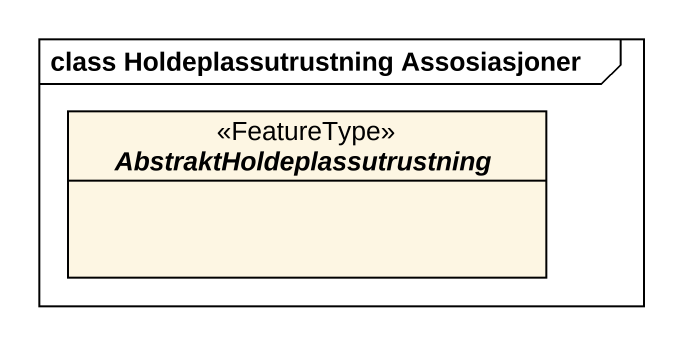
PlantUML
@startuml
mainframe class Holdeplassutrustning Assosiasjoner
hide circle
hide empty members
abstract class AbstraktHoldeplassutrustning <<FeatureType>>
@enduml
